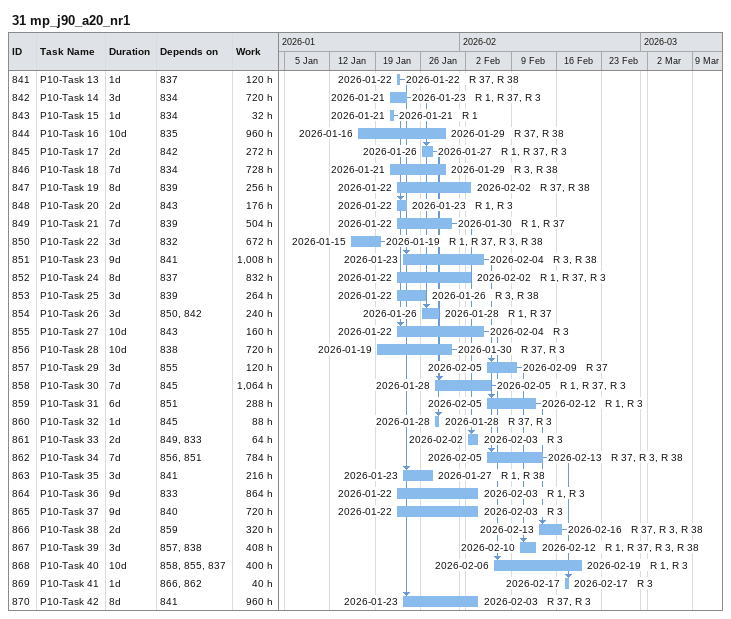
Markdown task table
31 mp_j90_a20_nr1

| ID | Task | Duration | Start | Finish | Predecessors | Resources | Work (h) |
|---|---|---|---|---|---|---|---|
| 841 | P10-Task 13 | 1d | 2026-01-22 | 2026-01-22 | 837 | R 37, R 38 | 120 |
| 842 | P10-Task 14 | 3d | 2026-01-21 | 2026-01-23 | 834 | R 1, R 37, R 3 | 720 |
| 843 | P10-Task 15 | 1d | 2026-01-21 | 2026-01-21 | 834 | R 1 | 32 |
| 844 | P10-Task 16 | 10d | 2026-01-16 | 2026-01-29 | 835 | R 37, R 38 | 960 |
| 845 | P10-Task 17 | 2d | 2026-01-26 | 2026-01-27 | 842 | R 1, R 37, R 3 | 272 |
| 846 | P10-Task 18 | 7d | 2026-01-21 | 2026-01-29 | 834 | R 3, R 38 | 728 |
| 847 | P10-Task 19 | 8d | 2026-01-22 | 2026-02-02 | 839 | R 37, R 38 | 256 |
| 848 | P10-Task 20 | 2d | 2026-01-22 | 2026-01-23 | 843 | R 1, R 3 | 176 |
| 849 | P10-Task 21 | 7d | 2026-01-22 | 2026-01-30 | 839 | R 1, R 37 | 504 |
| 850 | P10-Task 22 | 3d | 2026-01-15 | 2026-01-19 | 832 | R 1, R 37, R 3, R 38 | 672 |
| 851 | P10-Task 23 | 9d | 2026-01-23 | 2026-02-04 | 841 | R 3, R 38 | 1008 |
| 852 | P10-Task 24 | 8d | 2026-01-22 | 2026-02-02 | 837 | R 1, R 37, R 3 | 832 |
| 853 | P10-Task 25 | 3d | 2026-01-22 | 2026-01-26 | 839 | R 3, R 38 | 264 |
| 854 | P10-Task 26 | 3d | 2026-01-26 | 2026-01-28 | 850, 842 | R 1, R 37 | 240 |
| 855 | P10-Task 27 | 10d | 2026-01-22 | 2026-02-04 | 843 | R 3 | 160 |
| 856 | P10-Task 28 | 10d | 2026-01-19 | 2026-01-30 | 838 | R 37, R 3 | 720 |
| 857 | P10-Task 29 | 3d | 2026-02-05 | 2026-02-09 | 855 | R 37 | 120 |
| 858 | P10-Task 30 | 7d | 2026-01-28 | 2026-02-05 | 845 | R 1, R 37, R 3 | 1064 |
| 859 | P10-Task 31 | 6d | 2026-02-05 | 2026-02-12 | 851 | R 1, R 3 | 288 |
| 860 | P10-Task 32 | 1d | 2026-01-28 | 2026-01-28 | 845 | R 37, R 3 | 88 |
| 861 | P10-Task 33 | 2d | 2026-02-02 | 2026-02-03 | 849, 833 | R 3 | 64 |
| 862 | P10-Task 34 | 7d | 2026-02-05 | 2026-02-13 | 856, 851 | R 37, R 3, R 38 | 784 |
| 863 | P10-Task 35 | 3d | 2026-01-23 | 2026-01-27 | 841 | R 1, R 38 | 216 |
| 864 | P10-Task 36 | 9d | 2026-01-22 | 2026-02-03 | 833 | R 1, R 3 | 864 |
| 865 | P10-Task 37 | 9d | 2026-01-22 | 2026-02-03 | 840 | R 3 | 720 |
| 866 | P10-Task 38 | 2d | 2026-02-13 | 2026-02-16 | 859 | R 37, R 3, R 38 | 320 |
| 867 | P10-Task 39 | 3d | 2026-02-10 | 2026-02-12 | 857, 838 | R 1, R 37, R 3, R 38 | 408 |
| 868 | P10-Task 40 | 10d | 2026-02-06 | 2026-02-19 | 858, 855, 837 | R 1, R 3 | 400 |
| 869 | P10-Task 41 | 1d | 2026-02-17 | 2026-02-17 | 866, 862 | R 3 | 40 |
| 870 | P10-Task 42 | 8d | 2026-01-23 | 2026-02-03 | 841 | R 37, R 3 | 960 |
